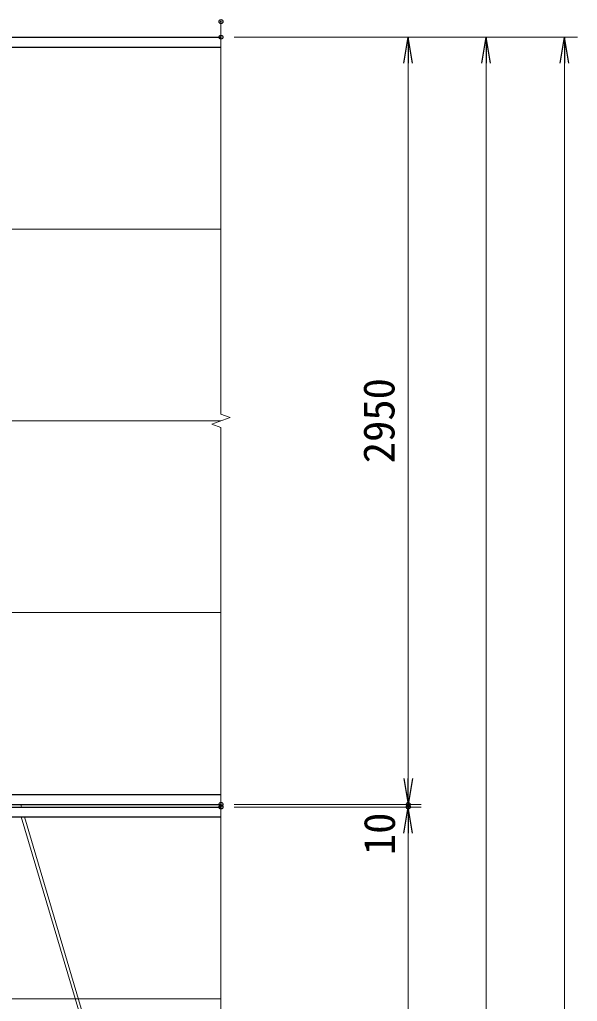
# Model space of a CAD drawing. Units: millimetres, scale not verified. Extents: x -10499 to 10501, y -7424 to 7426.
# Drawn here: x -5517 to -3373, y 1568 to 5343 of the extents above; entities that cross this region are included whole.
import ezdxf
from ezdxf.enums import TextEntityAlignment as Align

# ---------------------------------------------------------------- set-up
doc = ezdxf.new("R2010")
doc.units = ezdxf.units.MM
doc.header["$LTSCALE"] = 30
doc.header["$PDMODE"] = 32
doc.header["$PDSIZE"] = 15
for name, color, linetype, lineweight in [('0-1_D-STR1', 1, 'Continuous', 25), ('0-5_D-STR3', 3, 'Continuous', 13), ('0-6_D-STR-DIM', 7, 'Continuous', 13)]:
    doc.layers.add(name, color=color, linetype=linetype, lineweight=lineweight)
doc.layers.add('0-7_0', color=7, linetype='Continuous')
doc.layers.add('0-8_Defpoints', color=8, linetype='Continuous')
doc.styles.add('ＭＳ ゴシック', font='')
doc.styles.get('ＭＳ ゴシック').set_extended_font_data('MS Gothic')

# ---------------------------------------------------------------- blocks, each defined once
blk = doc.blocks.new('_Open')
at = {"layer": '0-7_0'}
blk.add_line((-30, 5), (0, 0), dxfattribs=at)
blk.add_lwpolyline([(-30, -5), (0, 0), (-30, 0)], dxfattribs=at)

msp = doc.modelspace()

# ---------------------------------------------------------------- linework, layer by layer
at = {"layer": '0-1_D-STR1'}
for p, q in [((-5658.17, 5275.57), (-4743.17, 5275.57)), ((-5658.17, 5237.47), (-4743.17, 5237.47)), ((-5623.17, 2363.67), (-4743.17, 2363.67)), ((-5623.17, 2325.57), (-4743.17, 2325.57)), ((-5623.17, 2315.57), (-4743.17, 2315.57)), ((-5623.17, 2277.47), (-4743.17, 2277.47))]:
    msp.add_line(p, q, dxfattribs=at)
at = {"layer": '0-5_D-STR3'}
for p, q in [((-4743.17, 4537.57), (-5660.67, 4537.57)), ((-4743.17, 3800.57), (-5660.67, 3800.57)), ((-4743.17, 3063.57), (-5660.67, 3063.57)), ((-5512.51, 2325.57), (-5509.54, 2315.57)), ((-5510.78, 2277.47), (-4743.17, -314.22)), ((-5498.26, 2277.47), (-4743.17, -271.97)), ((-4743.17, 1577.57), (-5660.67, 1577.57))]:
    msp.add_line(p, q, dxfattribs=at)
at = {"layer": '0-6_D-STR-DIM'}
for p, q in [((-4743.17, 5335.57), (-4743.17, 3826.22)), ((-4693.17, 5275.57), (-3973.17, 5275.57)), ((-4693.17, 5275.57), (-3673.17, 5275.57)), ((-4693.17, 5275.57), (-3373.17, 5275.57)), ((-4023.17, 5175.57), (-4023.17, 2425.57)), ((-3723.17, 5175.57), (-3723.17, -3544.43)), ((-3423.17, 5175.57), (-3423.17, -4444.43)), ((-4778.41, 3787.74), (-4707.94, 3813.39)), ((-4707.94, 3813.39), (-4743.17, 3826.22)), ((-4743.17, 3774.91), (-4778.41, 3787.74)), ((-4743.17, 3774.91), (-4743.17, 866.22)), ((-4023.17, 2425.57), (-4023.17, 2525.57)), ((-4693.17, 2325.57), (-3973.17, 2325.57)), ((-4693.17, 2325.57), (-3973.17, 2325.57)), ((-4693.17, 2315.57), (-3973.17, 2315.57)), ((-4693.17, 2315.57), (-3973.17, 2315.57)), ((-4023.17, 2325.57), (-4023.17, 2315.57)), ((-4023.17, 2215.57), (-4023.17, 2115.57)), ((-4023.17, 2215.57), (-4023.17, -534.43))]:
    msp.add_line(p, q, dxfattribs=at)
at = {"layer": '0-8_Defpoints'}
for p in [(-4743.17, 5335.57), (-4743.17, 5275.57), (-4743.17, 2325.57), (-4743.17, 2325.57), (-4743.17, 2315.57), (-4023.17, 2325.57), (-4023.17, 2315.57)]:
    msp.add_point(p, dxfattribs=at)

# ---------------------------------------------------------------- block references
at = {"layer": '0-6_D-STR-DIM', "xscale": 3.333333, "yscale": 3.333333}
for p, rotation in [((-4023.17, 5275.57), 90), ((-3723.17, 5275.57), 90), ((-3423.17, 5275.57), 90), ((-4023.17, 2325.57), 270), ((-4023.17, 2325.57), 270), ((-4023.17, 2315.57), 90), ((-4023.17, 2315.57), 90)]:
    msp.add_blockref('_Open', p, dxfattribs=dict(at, rotation=rotation))

# ---------------------------------------------------------------- texts
at = {"layer": '0-6_D-STR-DIM', "style": 'ＭＳ ゴシック'}
for s, p in [('2950', (-4040.04, 3637.44)), ('10', (-4038.2, 2130.6))]:
    msp.add_text(s, height=120.3, rotation=90, dxfattribs=at).set_placement(p, align=Align.BOTTOM_LEFT)

doc.saveas('drawing.dxf')
